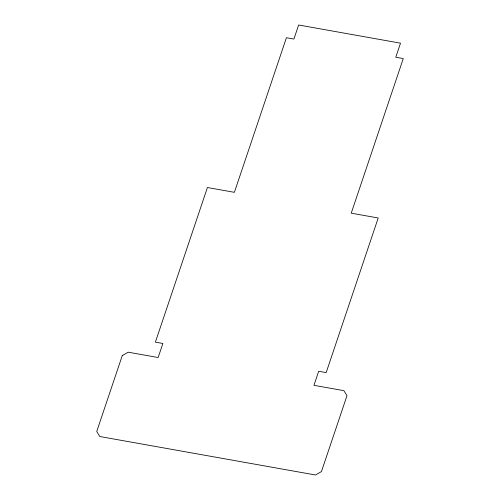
<?xml version="1.0" encoding="UTF-8"?>
<svg xmlns="http://www.w3.org/2000/svg" width="500" height="500" viewBox="0 0 500 500"><rect width="100%" height="100%" fill="white"/><g stroke="black" fill="none" stroke-linecap="round" stroke-linejoin="round"><path stroke-width="0.75" d="M122.269 355.6L96.725 431.5L99.8 436.519L315.531 475L321.444 471.587L346.987 395.681L343.913 390.662L313.95 385.319L318.681 371.262L326.175 372.6L378.206 217.987L351.238 213.175L403.275 58.562L395.781 57.225L400.513 43.169L298.637 25L293.913 39.056L286.419 37.719L234.387 192.331L207.419 187.525L155.387 342.137L162.875 343.475L158.144 357.531L128.181 352.188L122.269 355.6"/></g></svg>
